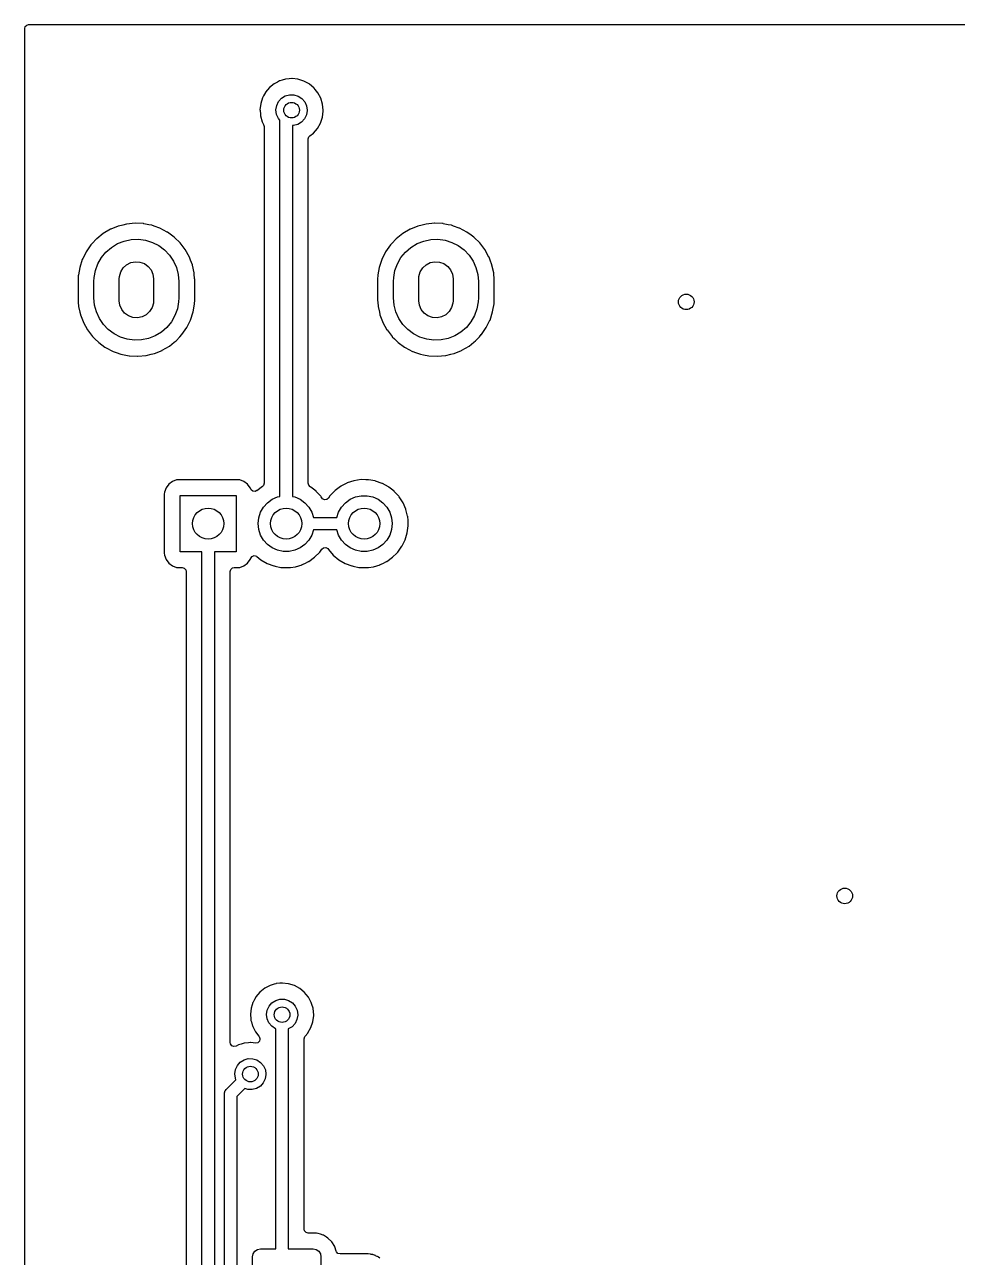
# Model space of a CAD drawing. Extents: x 63 to 234, y -148 to -41.
# Drawn here: x 62.62 to 92.51, y -80.17 to -40.64 of the extents above; entities that cross this region are included whole.
import ezdxf

# ---------------------------------------------------------------- set-up
doc = ezdxf.new("R2010")
doc.units = 0
doc.layers.add('BLACK', color=7, linetype='CONTINUOUS')

msp = doc.modelspace()

# ---------------------------------------------------------------- linework, layer by layer
at = {"layer": 'BLACK', "linetype": 'CONTINUOUS'}
for p, q in [((62.6155, -40.7665), (62.6355, -40.6984)), ((62.6355, -40.6984), (62.6892, -40.6519)), ((62.6892, -40.6519), (62.7415, -40.6405)), ((62.7415, -40.6405), (234.192, -40.6405)), ((62.6155, -147.447), (62.6155, -40.7665)), ((70.4618, -42.6592), (70.3346, -42.8107)), ((70.6159, -42.5352), (70.4618, -42.6592)), ((70.7139, -42.484), (70.6159, -42.5352)), ((70.7857, -42.4465), (70.7139, -42.484)), ((70.7912, -42.4436), (70.7857, -42.4465)), ((70.7857, -42.4465), (70.7857, -42.4465)), ((70.8699, -42.4204), (70.7912, -42.4436)), ((70.975, -42.3895), (70.8699, -42.4204)), ((70.9809, -42.3878), (70.975, -42.3895)), ((70.975, -42.3895), (70.975, -42.3895)), ((70.987, -42.3872), (70.9809, -42.3878)), ((70.9871, -42.3872), (70.987, -42.3872)), ((71.0954, -42.3774), (70.9871, -42.3872)), ((71.1779, -42.3698), (71.0954, -42.3774)), ((71.184, -42.3705), (71.1779, -42.3698)), ((71.3684, -42.3899), (71.184, -42.3705)), ((71.184, -42.3705), (71.184, -42.3705)), ((71.3746, -42.3905), (71.3684, -42.3899)), ((71.3684, -42.3899), (71.3684, -42.3899)), ((71.5635, -42.449), (71.3746, -42.3905)), ((71.7375, -42.5431), (71.5635, -42.449)), ((71.7422, -42.547), (71.7375, -42.5431)), ((71.8833, -42.6637), (71.7422, -42.547)), ((71.7422, -42.547), (71.7422, -42.547)), ((71.8899, -42.6691), (71.8833, -42.6637)), ((71.8938, -42.6739), (71.8899, -42.6691)), ((71.9274, -42.7152), (71.8938, -42.6739)), ((71.8938, -42.6739), (71.8938, -42.6739)), ((70.2375, -42.9899), (70.1814, -43.1666)), ((70.2394, -42.984), (70.2375, -42.9899)), ((70.2375, -42.9899), (70.2375, -42.9899)), ((70.2729, -42.923), (70.2394, -42.984)), ((70.3317, -42.8161), (70.2729, -42.923)), ((70.3346, -42.8107), (70.3317, -42.8161)), ((70.3317, -42.8161), (70.3317, -42.8161)), ((70.7529, -43.1087), (70.8467, -43.0024)), ((70.8467, -43.0024), (70.9666, -42.9268)), ((70.9666, -42.9268), (71.1029, -42.8878)), ((71.1029, -42.8878), (71.2447, -42.8887)), ((71.2447, -42.8887), (71.3805, -42.9293)), ((71.3805, -42.9293), (71.4995, -43.0064)), ((71.4995, -43.0064), (71.592, -43.1138)), ((72.0149, -42.8224), (71.9274, -42.7152)), ((72.1077, -42.997), (72.0149, -42.8224)), ((72.1649, -43.1864), (72.1077, -42.997)), ((70.1796, -43.1725), (70.1575, -43.3691)), ((70.1575, -43.3691), (70.1587, -43.3832)), ((70.1587, -43.3832), (70.1707, -43.5257)), ((70.1814, -43.1666), (70.1796, -43.1725)), ((70.6708, -43.3771), (70.6926, -43.237)), ((70.6892, -43.5177), (70.6708, -43.3771)), ((70.6926, -43.237), (70.7529, -43.1087)), ((71.592, -43.1138), (71.6507, -43.2429)), ((71.6707, -43.3954), (71.6471, -43.5352)), ((71.6507, -43.2429), (71.6708, -43.3832)), ((71.6708, -43.3832), (71.6707, -43.3954)), ((72.159, -43.6077), (72.1838, -43.4115)), ((72.1842, -43.3832), (72.1649, -43.1864)), ((72.1838, -43.4115), (72.1842, -43.3832)), ((70.1707, -43.5257), (70.1741, -43.5661)), ((70.1741, -43.5661), (70.2286, -43.7563)), ((70.2286, -43.7563), (70.2314, -43.7617)), ((70.2314, -43.7617), (70.2746, -43.8457)), ((70.2746, -43.8457), (70.2885, -43.9033)), ((70.7463, -43.6474), (70.6892, -43.5177)), ((70.797, -43.7077), (70.7463, -43.6474)), ((70.797, -55.7694), (70.797, -43.7077)), ((71.2326, -43.8794), (71.197, -43.8787)), ((71.197, -43.8787), (71.197, -55.7694)), ((71.3694, -43.8421), (71.2326, -43.8794)), ((71.4902, -43.7679), (71.3694, -43.8421)), ((71.5853, -43.6628), (71.4902, -43.7679)), ((71.6471, -43.5352), (71.5853, -43.6628)), ((71.9989, -43.9673), (72.0966, -43.7954)), ((72.0966, -43.7954), (72.159, -43.6077)), ((70.2885, -43.9033), (70.2885, -55.3496)), ((71.7055, -44.3068), (71.7255, -44.2386)), ((71.7255, -44.2386), (71.7539, -44.2075)), ((71.7539, -44.2075), (71.8696, -44.1171)), ((71.8696, -44.1171), (71.9989, -43.9673)), ((71.7055, -55.3498), (71.7055, -44.3068)), ((65.8801, -47.0358), (65.7592, -47.0654)), ((65.8846, -47.0347), (65.8801, -47.0358)), ((65.8801, -47.0358), (65.8801, -47.0358)), ((66.1545, -47.009), (65.8846, -47.0347)), ((66.1591, -47.0092), (66.1545, -47.009)), ((66.4208, -47.0222), (66.1591, -47.0092)), ((66.1591, -47.0092), (66.1591, -47.0092)), ((66.4253, -47.0225), (66.4208, -47.0222)), ((66.4208, -47.0222), (66.4208, -47.0222)), ((66.4298, -47.0233), (66.4253, -47.0225)), ((66.5933, -47.0556), (66.4298, -47.0233)), ((66.4298, -47.0233), (66.4298, -47.0233)), ((75.4801, -47.0358), (75.3592, -47.0654)), ((75.4846, -47.0347), (75.4801, -47.0358)), ((75.4801, -47.0358), (75.4801, -47.0358)), ((75.7545, -47.009), (75.4846, -47.0347)), ((75.7591, -47.0092), (75.7545, -47.009)), ((76.0208, -47.0222), (75.7591, -47.0092)), ((75.7591, -47.0092), (75.7591, -47.0092)), ((76.0253, -47.0225), (76.0208, -47.0222)), ((76.0208, -47.0222), (76.0208, -47.0222)), ((76.0298, -47.0233), (76.0253, -47.0225)), ((76.1933, -47.0556), (76.0298, -47.0233)), ((76.0298, -47.0233), (76.0298, -47.0233)), ((65.1358, -47.338), (64.9241, -47.5074)), ((65.3698, -47.201), (65.1358, -47.338)), ((65.3773, -47.198), (65.3698, -47.201)), ((65.6169, -47.1009), (65.3773, -47.198)), ((65.6212, -47.0992), (65.6169, -47.1009)), ((65.6169, -47.1009), (65.6169, -47.1009)), ((65.7592, -47.0654), (65.6212, -47.0992)), ((66.6914, -47.0749), (66.5933, -47.0556)), ((66.765, -47.1009), (66.6914, -47.0749)), ((66.9427, -47.1637), (66.765, -47.1009)), ((66.9428, -47.1637), (66.9427, -47.1637)), ((66.9471, -47.1652), (66.9428, -47.1637)), ((67.187, -47.2915), (66.9471, -47.1652)), ((67.1907, -47.2941), (67.187, -47.2915)), ((67.3217, -47.3895), (67.1907, -47.2941)), ((67.4063, -47.451), (67.3217, -47.3895)), ((74.7358, -47.338), (74.5241, -47.5074)), ((74.9698, -47.201), (74.7358, -47.338)), ((74.9773, -47.198), (74.9698, -47.201)), ((75.2169, -47.1009), (74.9773, -47.198)), ((75.2212, -47.0992), (75.2169, -47.1009)), ((75.2169, -47.1009), (75.2169, -47.1009)), ((75.3592, -47.0654), (75.2212, -47.0992)), ((76.2914, -47.0749), (76.1933, -47.0556)), ((76.365, -47.1009), (76.2914, -47.0749)), ((76.5427, -47.1637), (76.365, -47.1009)), ((76.5428, -47.1637), (76.5427, -47.1637)), ((76.5471, -47.1652), (76.5428, -47.1637)), ((76.787, -47.2915), (76.5471, -47.1652)), ((76.7907, -47.2941), (76.787, -47.2915)), ((76.9217, -47.3895), (76.7907, -47.2941)), ((77.0063, -47.451), (76.9217, -47.3895)), ((64.739, -47.7055), (64.5844, -47.9283)), ((64.7791, -47.6625), (64.739, -47.7055)), ((64.9209, -47.5107), (64.7791, -47.6625)), ((64.9241, -47.5074), (64.9209, -47.5107)), ((65.222, -47.9339), (65.3957, -47.7831)), ((65.3957, -47.7831), (65.5923, -47.6638)), ((65.5923, -47.6638), (65.8062, -47.5794)), ((65.8062, -47.5794), (66.0313, -47.5321)), ((66.0313, -47.5321), (66.2611, -47.5235)), ((66.2611, -47.5235), (66.489, -47.5537)), ((66.489, -47.5537), (66.7087, -47.6219)), ((66.7087, -47.6219), (66.9137, -47.7261)), ((66.9137, -47.7261), (67.0982, -47.8634)), ((67.4287, -47.473), (67.4063, -47.451)), ((67.591, -47.6316), (67.4287, -47.473)), ((67.6002, -47.6406), (67.591, -47.6316)), ((67.7647, -47.8561), (67.6002, -47.6406)), ((74.339, -47.7055), (74.1844, -47.9283)), ((74.3791, -47.6625), (74.339, -47.7055)), ((74.5209, -47.5107), (74.3791, -47.6625)), ((74.5241, -47.5074), (74.5209, -47.5107)), ((74.822, -47.9339), (74.9957, -47.7831)), ((74.9957, -47.7831), (75.1923, -47.6638)), ((75.1923, -47.6638), (75.4062, -47.5794)), ((75.4062, -47.5794), (75.6313, -47.5321)), ((75.6313, -47.5321), (75.8611, -47.5235)), ((75.8611, -47.5235), (76.089, -47.5537)), ((76.089, -47.5537), (76.3087, -47.6219)), ((76.3087, -47.6219), (76.5137, -47.7261)), ((76.5137, -47.7261), (76.6982, -47.8634)), ((77.0288, -47.473), (77.0063, -47.451)), ((77.191, -47.6316), (77.0288, -47.473)), ((77.2002, -47.6406), (77.191, -47.6316)), ((77.3647, -47.8561), (77.2002, -47.6406)), ((64.4636, -48.1711), (64.3792, -48.4288)), ((64.4766, -48.145), (64.4636, -48.1711)), ((64.5824, -47.9324), (64.4766, -48.145)), ((64.5844, -47.9283), (64.5824, -47.9324)), ((64.5824, -47.9324), (64.5824, -47.9324)), ((64.9624, -48.3115), (65.0762, -48.1117)), ((65.0762, -48.1117), (65.222, -47.9339)), ((67.0982, -47.8634), (67.2569, -48.0298)), ((67.2569, -48.0298), (67.3853, -48.2206)), ((67.3853, -48.2206), (67.4798, -48.4303)), ((67.8963, -48.0932), (67.7647, -47.8561)), ((67.898, -48.0975), (67.8963, -48.0932)), ((67.9336, -48.1915), (67.898, -48.0975)), ((67.898, -48.0975), (67.898, -48.0975)), ((67.9924, -48.3468), (67.9336, -48.1915)), ((74.0636, -48.1711), (73.9792, -48.4288)), ((74.0766, -48.145), (74.0636, -48.1711)), ((74.1824, -47.9324), (74.0766, -48.145)), ((74.1844, -47.9283), (74.1824, -47.9324)), ((74.1824, -47.9324), (74.1824, -47.9324)), ((74.5624, -48.3115), (74.6762, -48.1117)), ((74.6762, -48.1117), (74.822, -47.9339)), ((76.6982, -47.8634), (76.8569, -48.0298)), ((76.8569, -48.0298), (76.9853, -48.2206)), ((76.9853, -48.2206), (77.0798, -48.4303)), ((77.4963, -48.0932), (77.3647, -47.8561)), ((77.498, -48.0975), (77.4963, -48.0932)), ((77.5336, -48.1915), (77.498, -48.0975)), ((77.498, -48.0975), (77.498, -48.0975)), ((77.5924, -48.3468), (77.5336, -48.1915)), ((64.3784, -48.4333), (64.3391, -48.6592)), ((64.3792, -48.4288), (64.3784, -48.4333)), ((64.3784, -48.4333), (64.3784, -48.4333)), ((64.843, -48.754), (64.884, -48.5277)), ((64.884, -48.5277), (64.9624, -48.3115)), ((65.6529, -48.7117), (65.6945, -48.5683)), ((65.6945, -48.5683), (65.7732, -48.4414)), ((65.7732, -48.4414), (65.8831, -48.3404)), ((65.8831, -48.3404), (66.0161, -48.2726)), ((66.0161, -48.2726), (66.1625, -48.2431)), ((66.1625, -48.2431), (66.3114, -48.254)), ((66.3114, -48.254), (66.4518, -48.3046)), ((66.4518, -48.3046), (66.5735, -48.3911)), ((66.5735, -48.3911), (66.6675, -48.5071)), ((66.6675, -48.5071), (66.7267, -48.6441)), ((67.4798, -48.4303), (67.5376, -48.6529)), ((67.9934, -48.3512), (67.9924, -48.3468)), ((68.0493, -48.6044), (67.9934, -48.3512)), ((67.9934, -48.3512), (67.9934, -48.3512)), ((68.0509, -48.6115), (68.0493, -48.6044)), ((68.0529, -48.6401), (68.0509, -48.6115)), ((73.9784, -48.4333), (73.9391, -48.6592)), ((73.9792, -48.4288), (73.9784, -48.4333)), ((73.9784, -48.4333), (73.9784, -48.4333)), ((74.443, -48.754), (74.484, -48.5277)), ((74.484, -48.5277), (74.5624, -48.3115)), ((75.2529, -48.7117), (75.2946, -48.5683)), ((75.2946, -48.5683), (75.3732, -48.4414)), ((75.3732, -48.4414), (75.4831, -48.3404)), ((75.4831, -48.3404), (75.6161, -48.2726)), ((75.6161, -48.2726), (75.7625, -48.2431)), ((75.7625, -48.2431), (75.9114, -48.254)), ((75.9114, -48.254), (76.0518, -48.3046)), ((76.0518, -48.3046), (76.1735, -48.3911)), ((76.1735, -48.3911), (76.2674, -48.5071)), ((76.2674, -48.5071), (76.3267, -48.6441)), ((77.0798, -48.4303), (77.1376, -48.6529)), ((77.5934, -48.3512), (77.5924, -48.3468)), ((77.6493, -48.6044), (77.5934, -48.3512)), ((77.5934, -48.3512), (77.5934, -48.3512)), ((77.6509, -48.6115), (77.6493, -48.6044)), ((77.6529, -48.6401), (77.6509, -48.6115)), ((64.3328, -48.6959), (64.3285, -48.7816)), ((64.3285, -48.7816), (64.3285, -49.4709)), ((64.3391, -48.6592), (64.3328, -48.6959)), ((64.837, -48.882), (64.843, -48.754)), ((64.837, -49.402), (64.837, -48.882)), ((65.647, -48.792), (65.6529, -48.7117)), ((65.647, -49.492), (65.647, -48.792)), ((66.7267, -48.6441), (66.747, -48.792)), ((66.747, -48.792), (66.747, -49.492)), ((67.5376, -48.6529), (67.557, -48.882)), ((67.557, -48.882), (67.557, -49.402)), ((68.0633, -48.7832), (68.0529, -48.6401)), ((68.0655, -48.8131), (68.0633, -48.7832)), ((68.0655, -49.5024), (68.0655, -48.8131)), ((73.9328, -48.6959), (73.9285, -48.7816)), ((73.9285, -48.7816), (73.9285, -49.4709)), ((73.9391, -48.6592), (73.9328, -48.6959)), ((74.437, -48.882), (74.443, -48.754)), ((74.437, -49.402), (74.437, -48.882)), ((75.247, -48.792), (75.2529, -48.7117)), ((75.247, -49.492), (75.247, -48.792)), ((76.3267, -48.6441), (76.347, -48.792)), ((76.347, -48.792), (76.347, -49.492)), ((77.1376, -48.6529), (77.157, -48.882)), ((77.157, -48.882), (77.157, -49.402)), ((77.6633, -48.7832), (77.6529, -48.6401)), ((77.6655, -48.8131), (77.6633, -48.7832)), ((77.6655, -49.5024), (77.6655, -48.8131)), ((64.8564, -49.6311), (64.837, -49.402)), ((67.557, -49.402), (67.551, -49.53)), ((74.4564, -49.6311), (74.437, -49.402)), ((77.157, -49.402), (77.151, -49.53)), ((64.3285, -49.4709), (64.3287, -49.4732)), ((64.3287, -49.4732), (64.3346, -49.555)), ((64.3287, -49.4732), (64.3287, -49.4732)), ((64.3346, -49.555), (64.3431, -49.6725)), ((64.3431, -49.6725), (64.3441, -49.6769)), ((64.3441, -49.6769), (64.3441, -49.6769)), ((64.3441, -49.6769), (64.385, -49.8622)), ((64.9142, -49.8537), (64.8564, -49.6311)), ((65.6673, -49.6399), (65.647, -49.492)), ((65.7266, -49.7769), (65.6673, -49.6399)), ((65.8205, -49.8929), (65.7266, -49.7769)), ((66.6994, -49.7157), (66.6208, -49.8426)), ((66.7411, -49.5723), (66.6994, -49.7157)), ((66.747, -49.492), (66.7411, -49.5723)), ((67.51, -49.7563), (67.4316, -49.9725)), ((67.551, -49.53), (67.51, -49.7563)), ((68.0148, -49.8552), (68.0243, -49.8008)), ((68.0243, -49.8008), (68.0606, -49.5919)), ((68.0606, -49.5918), (68.0612, -49.5881)), ((68.0606, -49.5919), (68.0606, -49.5918)), ((68.0612, -49.5881), (68.0625, -49.5623)), ((68.0625, -49.5623), (68.0654, -49.504)), ((68.0654, -49.504), (68.0655, -49.5024)), ((68.0654, -49.504), (68.0654, -49.504)), ((73.9285, -49.4709), (73.9287, -49.4732)), ((73.9287, -49.4732), (73.9287, -49.4732)), ((73.9287, -49.4732), (73.9346, -49.555)), ((73.9346, -49.555), (73.9431, -49.6725)), ((73.9431, -49.6725), (73.9441, -49.6769)), ((73.9441, -49.6769), (73.9441, -49.6769)), ((73.9441, -49.6769), (73.985, -49.8622)), ((74.5142, -49.8537), (74.4564, -49.6311)), ((75.2673, -49.6399), (75.247, -49.492)), ((75.3265, -49.7769), (75.2673, -49.6399)), ((75.4205, -49.8929), (75.3265, -49.7769)), ((76.2994, -49.7157), (76.2208, -49.8426)), ((76.3411, -49.5723), (76.2994, -49.7157)), ((76.347, -49.492), (76.3411, -49.5723)), ((77.11, -49.7563), (77.0316, -49.9725)), ((77.151, -49.53), (77.11, -49.7563)), ((77.6148, -49.8552), (77.6243, -49.8008)), ((77.6243, -49.8008), (77.6606, -49.5919)), ((77.6606, -49.5918), (77.6612, -49.5881)), ((77.6606, -49.5919), (77.6606, -49.5918)), ((77.6612, -49.5881), (77.6625, -49.5623)), ((77.6625, -49.5623), (77.6654, -49.504)), ((77.6654, -49.504), (77.6655, -49.5024)), ((77.6654, -49.504), (77.6654, -49.504)), ((64.385, -49.8622), (64.4016, -49.9372)), ((64.4016, -49.9372), (64.4032, -49.9415)), ((64.4032, -49.9415), (64.4879, -50.1652)), ((64.4879, -50.1652), (64.4977, -50.1908)), ((64.4977, -50.1908), (64.4999, -50.1948)), ((64.4999, -50.1948), (64.6264, -50.4227)), ((65.0087, -50.0634), (64.9142, -49.8537)), ((65.1371, -50.2542), (65.0087, -50.0634)), ((65.9422, -49.9794), (65.8205, -49.8929)), ((66.0826, -50.03), (65.9422, -49.9794)), ((66.2315, -50.0409), (66.0826, -50.03)), ((66.3779, -50.0114), (66.2315, -50.0409)), ((66.5109, -49.9436), (66.3779, -50.0114)), ((66.6208, -49.8426), (66.5109, -49.9436)), ((67.3178, -50.1723), (67.172, -50.3501)), ((67.4316, -49.9725), (67.3178, -50.1723)), ((67.8846, -50.205), (67.9283, -50.117)), ((67.9283, -50.117), (67.9304, -50.1129)), ((67.9283, -50.117), (67.9283, -50.117)), ((67.9304, -50.1129), (68.0148, -49.8552)), ((73.985, -49.8622), (74.0016, -49.9372)), ((74.0016, -49.9372), (74.0032, -49.9415)), ((74.0032, -49.9415), (74.0879, -50.1652)), ((74.0879, -50.1652), (74.0977, -50.1908)), ((74.0977, -50.1908), (74.0999, -50.1948)), ((74.0999, -50.1948), (74.2264, -50.4227)), ((74.6087, -50.0634), (74.5142, -49.8537)), ((74.7371, -50.2542), (74.6087, -50.0634)), ((75.5422, -49.9794), (75.4205, -49.8929)), ((75.6826, -50.03), (75.5422, -49.9794)), ((75.8315, -50.0409), (75.6826, -50.03)), ((75.9779, -50.0114), (75.8315, -50.0409)), ((76.1109, -49.9436), (75.9779, -50.0114)), ((76.2208, -49.8426), (76.1109, -49.9436)), ((76.9178, -50.1723), (76.772, -50.3501)), ((77.0316, -49.9725), (76.9178, -50.1723)), ((77.4846, -50.205), (77.5283, -50.117)), ((77.5283, -50.117), (77.5304, -50.1129)), ((77.5283, -50.117), (77.5283, -50.117)), ((77.5304, -50.1129), (77.6148, -49.8552)), ((64.6264, -50.4227), (64.6293, -50.4279)), ((64.6293, -50.4279), (64.7938, -50.6434)), ((65.2958, -50.4206), (65.1371, -50.2542)), ((65.4803, -50.5579), (65.2958, -50.4206)), ((65.6853, -50.6621), (65.4803, -50.5579)), ((66.9983, -50.5009), (66.8017, -50.6202)), ((67.172, -50.3501), (66.9983, -50.5009)), ((67.5914, -50.6466), (67.6519, -50.5818)), ((67.6519, -50.5818), (67.655, -50.5785)), ((67.6519, -50.5818), (67.6519, -50.5818)), ((67.655, -50.5785), (67.8096, -50.3557)), ((67.8096, -50.3557), (67.8846, -50.205)), ((74.2264, -50.4227), (74.2293, -50.4279)), ((74.2293, -50.4279), (74.3938, -50.6434)), ((74.8958, -50.4206), (74.7371, -50.2542)), ((75.0803, -50.5579), (74.8958, -50.4206)), ((75.2853, -50.6621), (75.0803, -50.5579)), ((76.5983, -50.5009), (76.4017, -50.6202)), ((76.772, -50.3501), (76.5983, -50.5009)), ((77.1914, -50.6466), (77.2519, -50.5818)), ((77.2519, -50.5818), (77.255, -50.5785)), ((77.2519, -50.5818), (77.2519, -50.5818)), ((77.255, -50.5785), (77.4096, -50.3557)), ((77.4096, -50.3557), (77.4846, -50.205)), ((64.7938, -50.6434), (64.7971, -50.6466)), ((64.7971, -50.6466), (64.7971, -50.6466)), ((64.7971, -50.6466), (64.8689, -50.7168)), ((64.8689, -50.7168), (64.9877, -50.833)), ((64.9877, -50.833), (64.9914, -50.8357)), ((64.9914, -50.8357), (64.9914, -50.8357)), ((64.9914, -50.8357), (65.1888, -50.9793)), ((65.1888, -50.9793), (65.207, -50.9925)), ((65.207, -50.9925), (65.4469, -51.1188)), ((65.905, -50.7303), (65.6853, -50.6621)), ((66.1329, -50.7605), (65.905, -50.7303)), ((66.3627, -50.7519), (66.1329, -50.7605)), ((66.5878, -50.7046), (66.3627, -50.7519)), ((66.8017, -50.6202), (66.5878, -50.7046)), ((67.0242, -51.083), (67.2582, -50.946)), ((67.2582, -50.946), (67.407, -50.827)), ((67.407, -50.827), (67.4664, -50.7795)), ((67.4664, -50.7795), (67.4699, -50.7766)), ((67.4664, -50.7795), (67.4664, -50.7795)), ((67.4699, -50.7766), (67.5914, -50.6466)), ((74.3938, -50.6434), (74.3971, -50.6466)), ((74.3971, -50.6466), (74.3971, -50.6466)), ((74.3971, -50.6466), (74.4689, -50.7168)), ((74.4689, -50.7168), (74.5877, -50.833)), ((74.5877, -50.833), (74.5914, -50.8357)), ((74.5914, -50.8357), (74.5914, -50.8357)), ((74.5914, -50.8357), (74.7888, -50.9793)), ((74.7888, -50.9793), (74.807, -50.9925)), ((74.807, -50.9925), (75.0469, -51.1188)), ((75.505, -50.7303), (75.2853, -50.6621)), ((75.7329, -50.7605), (75.505, -50.7303)), ((75.9627, -50.7519), (75.7329, -50.7605)), ((76.1878, -50.7046), (75.9627, -50.7519)), ((76.4017, -50.6202), (76.1878, -50.7046)), ((76.6242, -51.083), (76.8582, -50.946)), ((76.8582, -50.946), (77.007, -50.827)), ((77.007, -50.827), (77.0664, -50.7795)), ((77.0664, -50.7795), (77.0699, -50.7766)), ((77.0664, -50.7795), (77.0664, -50.7795)), ((77.0699, -50.7766), (77.1914, -50.6466)), ((65.4469, -51.1188), (65.4512, -51.1203)), ((65.4512, -51.1203), (65.4513, -51.1203)), ((65.4513, -51.1203), (65.5456, -51.1536)), ((65.5456, -51.1536), (65.7026, -51.2091)), ((65.7026, -51.2091), (65.8007, -51.2284)), ((65.8007, -51.2284), (65.9642, -51.2607)), ((65.9642, -51.2607), (65.9642, -51.2607)), ((65.9642, -51.2607), (65.9687, -51.2615)), ((65.9687, -51.2615), (65.9732, -51.2618)), ((65.9732, -51.2618), (65.9732, -51.2618)), ((65.9732, -51.2618), (66.2349, -51.2748)), ((66.2349, -51.2748), (66.2349, -51.2748)), ((66.2349, -51.2748), (66.2395, -51.275)), ((66.2395, -51.275), (66.5094, -51.2493)), ((66.5094, -51.2493), (66.5139, -51.2482)), ((66.5139, -51.2482), (66.6736, -51.2091)), ((66.5139, -51.2482), (66.5139, -51.2482)), ((66.6736, -51.2091), (66.7728, -51.1848)), ((66.7728, -51.1848), (66.7812, -51.1814)), ((66.7812, -51.1814), (67.0199, -51.0847)), ((67.0199, -51.0847), (67.0242, -51.083)), ((67.0199, -51.0847), (67.0199, -51.0847)), ((75.0469, -51.1188), (75.0512, -51.1203)), ((75.0512, -51.1203), (75.0513, -51.1203)), ((75.0513, -51.1203), (75.1456, -51.1536)), ((75.1456, -51.1536), (75.3026, -51.2091)), ((75.3026, -51.2091), (75.4007, -51.2284)), ((75.4007, -51.2284), (75.5642, -51.2607)), ((75.5642, -51.2607), (75.5642, -51.2607)), ((75.5642, -51.2607), (75.5687, -51.2615)), ((75.5687, -51.2615), (75.5732, -51.2618)), ((75.5732, -51.2618), (75.5732, -51.2618)), ((75.5732, -51.2618), (75.8349, -51.2748)), ((75.8349, -51.2748), (75.8349, -51.2748)), ((75.8349, -51.2748), (75.8395, -51.275)), ((75.8395, -51.275), (76.1094, -51.2493)), ((76.1094, -51.2493), (76.1139, -51.2482)), ((76.1139, -51.2482), (76.2736, -51.2091)), ((76.1139, -51.2482), (76.1139, -51.2482)), ((76.2736, -51.2091), (76.3728, -51.1848)), ((76.3728, -51.1848), (76.3812, -51.1814)), ((76.3812, -51.1814), (76.6199, -51.0847)), ((76.6199, -51.0847), (76.6242, -51.083)), ((76.6199, -51.0847), (76.6199, -51.0847)), ((67.3503, -55.2914), (67.2337, -55.3787)), ((67.4867, -55.2403), (67.3503, -55.2914)), ((67.5443, -55.234), (67.4867, -55.2403)), ((67.5455, -55.2339), (67.5443, -55.234)), ((67.5489, -55.2335), (67.5455, -55.2339)), ((69.4451, -55.2335), (67.5489, -55.2335)), ((69.4485, -55.2339), (69.4451, -55.2335)), ((69.4497, -55.234), (69.4485, -55.2339)), ((69.5073, -55.2403), (69.4497, -55.234)), ((69.6437, -55.2914), (69.5073, -55.2403)), ((69.7603, -55.3787), (69.6437, -55.2914)), ((72.9447, -55.3415), (72.7485, -55.4437)), ((72.9493, -55.3391), (72.9447, -55.3415)), ((72.9447, -55.3415), (72.9447, -55.3415)), ((73.1695, -55.2672), (72.9493, -55.3391)), ((73.3984, -55.2321), (73.1695, -55.2672)), ((73.4036, -55.2322), (73.3984, -55.2321)), ((73.5498, -55.234), (73.4036, -55.2322)), ((73.4036, -55.2322), (73.4036, -55.2322)), ((73.63, -55.2349), (73.5498, -55.234)), ((73.6351, -55.2358), (73.63, -55.2349)), ((73.6351, -55.2359), (73.6351, -55.2358)), ((73.8529, -55.2747), (73.6351, -55.2359)), ((73.858, -55.2756), (73.8529, -55.2747)), ((73.8529, -55.2747), (73.8529, -55.2747)), ((73.8629, -55.2773), (73.858, -55.2756)), ((74.0715, -55.3511), (73.8629, -55.2773)), ((73.8629, -55.2773), (73.8629, -55.2773)), ((67.0953, -55.6317), (67.0885, -55.6939)), ((67.0885, -55.6939), (67.0885, -57.5901)), ((67.1464, -55.4953), (67.0953, -55.6317)), ((67.2337, -55.3787), (67.1464, -55.4953)), ((69.8476, -55.4953), (69.7603, -55.3787)), ((69.8508, -55.5037), (69.8476, -55.4953)), ((69.8613, -55.5319), (69.8508, -55.5037)), ((69.8508, -55.5037), (69.8508, -55.5037)), ((69.8741, -55.557), (69.8613, -55.5319)), ((69.9283, -55.6029), (69.8741, -55.557)), ((69.9987, -55.6121), (69.9283, -55.6029)), ((70.058, -55.5842), (69.9987, -55.6121)), ((70.0587, -55.5851), (70.058, -55.5842)), ((70.2382, -55.4503), (70.0587, -55.5851)), ((70.2685, -55.4177), (70.2382, -55.4503)), ((70.2885, -55.3496), (70.2685, -55.4177)), ((71.7206, -55.4097), (71.7055, -55.3498)), ((71.7706, -55.4601), (71.7206, -55.4097)), ((71.7791, -55.4648), (71.7706, -55.4601)), ((71.7832, -55.468), (71.7791, -55.4648)), ((71.9568, -55.6052), (71.7832, -55.468)), ((71.7832, -55.468), (71.7832, -55.468)), ((71.9609, -55.6084), (71.9568, -55.6052)), ((71.9568, -55.6052), (71.9568, -55.6052)), ((72.0418, -55.6973), (71.9609, -55.6084)), ((72.1048, -55.7665), (72.0418, -55.6973)), ((72.42, -55.7302), (72.3986, -55.7526)), ((72.5244, -55.621), (72.42, -55.7302)), ((72.5587, -55.5851), (72.5244, -55.621)), ((72.5628, -55.582), (72.5587, -55.5851)), ((72.7397, -55.4492), (72.5628, -55.582)), ((72.7439, -55.4461), (72.7397, -55.4492)), ((72.7397, -55.4492), (72.7397, -55.4492)), ((72.7485, -55.4437), (72.7439, -55.4461)), ((74.0715, -55.3512), (74.0715, -55.3511)), ((74.0764, -55.3529), (74.0715, -55.3512)), ((74.0809, -55.3554), (74.0764, -55.3529)), ((74.2746, -55.4623), (74.0809, -55.3554)), ((74.0809, -55.3554), (74.0809, -55.3554)), ((74.2791, -55.4648), (74.2746, -55.4623)), ((74.2746, -55.4623), (74.2746, -55.4623)), ((74.2832, -55.468), (74.2791, -55.4648)), ((74.4568, -55.6052), (74.2832, -55.468)), ((74.2832, -55.468), (74.2832, -55.468)), ((74.4609, -55.6084), (74.4568, -55.6052)), ((74.4568, -55.6052), (74.4568, -55.6052)), ((74.5418, -55.6973), (74.4609, -55.6084)), ((74.6048, -55.7665), (74.5418, -55.6973)), ((67.597, -57.542), (67.597, -55.742)), ((67.597, -55.742), (69.397, -55.742)), ((69.397, -55.742), (69.397, -57.542)), ((70.1748, -56.2759), (70.2689, -56.113)), ((70.2689, -56.113), (70.3948, -55.9732)), ((70.3948, -55.9732), (70.547, -55.8626)), ((70.547, -55.8626), (70.7189, -55.786)), ((70.7189, -55.786), (70.797, -55.7694)), ((71.197, -55.7694), (71.2751, -55.786)), ((71.2751, -55.786), (71.447, -55.8626)), ((71.447, -55.8626), (71.5992, -55.9732)), ((71.5992, -55.9732), (71.7251, -56.113)), ((71.7251, -56.113), (71.8192, -56.2759)), ((72.1168, -55.7797), (72.1048, -55.7665)), ((72.1196, -55.784), (72.1168, -55.7797)), ((72.142, -55.8186), (72.1196, -55.784)), ((72.1196, -55.784), (72.1196, -55.784)), ((72.1627, -55.8431), (72.142, -55.8186)), ((72.2264, -55.8743), (72.1627, -55.8431)), ((72.2969, -55.8662), (72.2264, -55.8743)), ((72.3518, -55.8212), (72.2969, -55.8662)), ((72.3986, -55.7526), (72.3518, -55.8212)), ((72.6748, -56.2759), (72.7689, -56.113)), ((72.7689, -56.113), (72.8948, -55.9732)), ((72.8948, -55.9732), (73.047, -55.8626)), ((73.047, -55.8626), (73.2189, -55.786)), ((73.2189, -55.786), (73.4029, -55.7469)), ((73.4029, -55.7469), (73.5911, -55.7469)), ((73.5911, -55.7469), (73.7751, -55.786)), ((73.7751, -55.786), (73.947, -55.8626)), ((73.947, -55.8626), (74.0992, -55.9732)), ((74.0992, -55.9732), (74.2251, -56.113)), ((74.2251, -56.113), (74.3192, -56.2759)), ((74.6168, -55.7797), (74.6048, -55.7665)), ((74.7426, -55.9741), (74.6168, -55.7797)), ((74.7446, -55.9789), (74.7426, -55.9741)), ((74.8312, -56.178), (74.7446, -55.9789)), ((74.7446, -55.9789), (74.7446, -55.9789)), ((70.097, -56.642), (70.1167, -56.4549)), ((70.1167, -56.4549), (70.1748, -56.2759)), ((71.8192, -56.2759), (71.8731, -56.442)), ((71.8731, -56.442), (72.6209, -56.442)), ((72.6209, -56.442), (72.6748, -56.2759)), ((74.3192, -56.2759), (74.3773, -56.4549)), ((74.3773, -56.4549), (74.397, -56.642)), ((74.8349, -56.1865), (74.8312, -56.178)), ((74.8362, -56.1915), (74.8349, -56.1865)), ((74.8889, -56.4013), (74.8362, -56.1915)), ((74.8362, -56.1915), (74.8362, -56.1915)), ((74.8913, -56.4112), (74.8889, -56.4013)), ((74.8918, -56.4163), (74.8913, -56.4112)), ((74.9025, -56.5468), (74.8918, -56.4163)), ((74.8918, -56.4163), (74.8918, -56.4163)), ((70.1167, -56.8291), (70.097, -56.642)), ((70.1748, -57.0081), (70.1167, -56.8291)), ((71.8731, -56.842), (71.8192, -57.0081)), ((72.6209, -56.842), (71.8731, -56.842)), ((72.6748, -57.0081), (72.6209, -56.842)), ((74.3773, -56.8291), (74.3192, -57.0081)), ((74.397, -56.642), (74.3773, -56.8291)), ((74.8784, -56.9407), (74.9086, -56.711)), ((74.9103, -56.642), (74.9025, -56.5468)), ((74.9086, -56.711), (74.9103, -56.642)), ((70.2689, -57.171), (70.1748, -57.0081)), ((70.3948, -57.3108), (70.2689, -57.171)), ((70.547, -57.4214), (70.3948, -57.3108)), ((71.5992, -57.3108), (71.447, -57.4214)), ((71.7251, -57.171), (71.5992, -57.3108)), ((71.8192, -57.0081), (71.7251, -57.171)), ((72.7689, -57.171), (72.6748, -57.0081)), ((72.8948, -57.3108), (72.7689, -57.171)), ((73.047, -57.4214), (72.8948, -57.3108)), ((74.0992, -57.3108), (73.947, -57.4214)), ((74.2251, -57.171), (74.0992, -57.3108)), ((74.3192, -57.0081), (74.2251, -57.171)), ((74.7181, -57.3505), (74.8088, -57.1669)), ((74.8088, -57.1669), (74.8111, -57.1623)), ((74.8088, -57.1669), (74.8088, -57.1669)), ((74.8111, -57.1623), (74.8784, -56.9407)), ((67.0885, -57.5901), (67.0953, -57.6523)), ((67.0953, -57.6523), (67.1464, -57.7887)), ((68.297, -57.542), (67.597, -57.542)), ((68.297, -100.192), (68.297, -57.542)), ((69.397, -57.542), (68.697, -57.542)), ((68.697, -57.542), (68.697, -100.192)), ((69.8627, -57.7485), (69.9053, -57.6917)), ((69.9053, -57.6917), (69.9719, -57.667)), ((69.9719, -57.667), (70.0412, -57.6822)), ((70.0412, -57.6822), (70.0611, -57.6958)), ((70.0611, -57.6958), (70.1863, -57.7997)), ((70.7189, -57.498), (70.547, -57.4214)), ((70.9029, -57.5371), (70.7189, -57.498)), ((71.0911, -57.5371), (70.9029, -57.5371)), ((71.2751, -57.498), (71.0911, -57.5371)), ((71.447, -57.4214), (71.2751, -57.498)), ((71.9092, -57.7215), (72.0733, -57.558)), ((72.0733, -57.558), (72.1424, -57.4619)), ((72.1424, -57.4619), (72.1984, -57.4182)), ((72.1984, -57.4182), (72.2691, -57.4118)), ((72.2691, -57.4118), (72.332, -57.4446)), ((72.332, -57.4446), (72.3521, -57.4696)), ((72.3521, -57.4696), (72.3538, -57.4723)), ((72.3538, -57.4723), (72.3538, -57.4723)), ((72.3538, -57.4723), (72.3565, -57.4767)), ((72.3565, -57.4767), (72.5081, -57.6518)), ((72.5081, -57.6518), (72.6863, -57.7997)), ((73.2189, -57.498), (73.047, -57.4214)), ((73.4029, -57.5371), (73.2189, -57.498)), ((73.5911, -57.5371), (73.4029, -57.5371)), ((73.7751, -57.498), (73.5911, -57.5371)), ((73.947, -57.4214), (73.7751, -57.498)), ((74.4092, -57.7215), (74.5411, -57.5901)), ((74.5411, -57.5901), (74.5733, -57.558)), ((74.5733, -57.558), (74.7085, -57.3699)), ((74.7085, -57.3699), (74.7181, -57.3505)), ((67.1464, -57.7887), (67.2337, -57.9053)), ((67.2337, -57.9053), (67.3503, -57.9926)), ((67.3503, -57.9926), (67.4867, -58.0437)), ((67.4867, -58.0437), (67.5489, -58.0505)), ((67.5489, -58.0505), (67.6625, -58.0505)), ((67.6625, -58.0505), (67.7306, -58.0705)), ((67.7306, -58.0705), (67.7771, -58.1242)), ((69.2055, -58.1765), (69.2255, -58.1084)), ((69.2255, -58.1084), (69.2792, -58.0619)), ((69.2792, -58.0619), (69.3315, -58.0505)), ((69.3315, -58.0505), (69.4451, -58.0505)), ((69.4451, -58.0505), (69.5073, -58.0437)), ((69.5073, -58.0437), (69.6437, -57.9926)), ((69.6437, -57.9926), (69.7603, -57.9053)), ((69.7603, -57.9053), (69.8476, -57.7887)), ((69.8476, -57.7887), (69.8593, -57.7577)), ((69.8593, -57.7577), (69.8627, -57.7485)), ((70.1863, -57.7997), (70.3863, -57.9166)), ((70.3863, -57.9166), (70.6027, -57.9992)), ((70.6027, -57.9992), (70.6078, -58.0002)), ((70.6078, -58.0002), (70.6078, -58.0002)), ((70.6078, -58.0002), (70.647, -58.0082)), ((70.647, -58.0082), (70.8297, -58.0454)), ((70.8297, -58.0454), (70.9591, -58.0501)), ((70.9591, -58.0501), (71.0559, -58.0537)), ((71.0559, -58.0537), (71.056, -58.0537)), ((71.056, -58.0537), (71.0611, -58.0539)), ((71.0611, -58.0539), (71.0662, -58.0532)), ((71.0662, -58.0532), (71.1403, -58.0437)), ((71.0662, -58.0532), (71.0662, -58.0532)), ((71.1403, -58.0437), (71.2908, -58.0244)), ((71.2908, -58.0244), (71.2958, -58.023)), ((71.2958, -58.023), (71.5077, -57.9594)), ((71.2958, -58.023), (71.2958, -58.023)), ((71.5077, -57.9594), (71.5127, -57.9579)), ((71.5127, -57.9579), (71.5932, -57.9184)), ((71.5932, -57.9184), (71.716, -57.8583)), ((71.716, -57.8583), (71.7161, -57.8583)), ((71.7161, -57.8583), (71.7207, -57.856)), ((71.7207, -57.856), (71.9092, -57.7215)), ((72.6863, -57.7997), (72.8863, -57.9166)), ((72.8863, -57.9166), (73.1027, -57.9992)), ((73.1027, -57.9992), (73.1078, -58.0002)), ((73.1078, -58.0002), (73.1078, -58.0002)), ((73.1078, -58.0002), (73.147, -58.0082)), ((73.147, -58.0082), (73.3297, -58.0454)), ((73.3297, -58.0454), (73.4591, -58.0501)), ((73.4591, -58.0501), (73.5559, -58.0537)), ((73.5559, -58.0537), (73.556, -58.0537)), ((73.556, -58.0537), (73.5611, -58.0539)), ((73.5611, -58.0539), (73.5662, -58.0532)), ((73.5662, -58.0532), (73.6403, -58.0437)), ((73.5662, -58.0532), (73.5662, -58.0532)), ((73.6403, -58.0437), (73.7908, -58.0244)), ((73.7908, -58.0244), (73.7958, -58.023)), ((73.7958, -58.023), (74.0077, -57.9594)), ((73.7958, -58.023), (73.7958, -58.023)), ((74.0077, -57.9594), (74.0127, -57.9579)), ((74.0127, -57.9579), (74.0932, -57.9184)), ((74.0932, -57.9184), (74.216, -57.8583)), ((74.216, -57.8583), (74.2161, -57.8583)), ((74.2161, -57.8583), (74.2207, -57.856)), ((74.2207, -57.856), (74.4092, -57.7215)), ((67.7771, -58.1242), (67.7885, -58.1765)), ((67.7885, -58.1765), (67.7885, -91.9753)), ((69.2055, -73.2858), (69.2055, -58.1765)), ((70.3111, -71.542), (70.157, -71.666)), ((70.4154, -71.4875), (70.3111, -71.542)), ((70.4809, -71.4533), (70.4154, -71.4875)), ((70.4864, -71.4504), (70.4809, -71.4533)), ((70.4809, -71.4533), (70.4809, -71.4533)), ((70.6158, -71.4123), (70.4864, -71.4504)), ((70.6702, -71.3963), (70.6158, -71.4123)), ((70.6761, -71.3946), (70.6702, -71.3963)), ((70.6702, -71.3963), (70.6702, -71.3963)), ((70.6822, -71.394), (70.6761, -71.3946)), ((70.6823, -71.394), (70.6822, -71.394)), ((70.7906, -71.3842), (70.6823, -71.394)), ((70.8731, -71.3766), (70.7906, -71.3842)), ((70.8792, -71.3773), (70.8731, -71.3766)), ((71.0636, -71.3967), (70.8792, -71.3773)), ((70.8792, -71.3773), (70.8792, -71.3773)), ((71.0698, -71.3973), (71.0636, -71.3967)), ((71.0636, -71.3967), (71.0636, -71.3967)), ((71.2587, -71.4558), (71.0698, -71.3973)), ((71.4327, -71.5499), (71.2587, -71.4558)), ((71.4374, -71.5538), (71.4327, -71.5499)), ((69.9841, -71.9006), (69.9346, -71.9908)), ((70.0269, -71.8229), (69.9841, -71.9006)), ((70.0298, -71.8175), (70.0269, -71.8229)), ((70.0269, -71.8229), (70.0269, -71.8229)), ((70.157, -71.666), (70.0298, -71.8175)), ((70.5419, -72.0092), (70.6618, -71.9336)), ((70.6618, -71.9336), (70.7981, -71.8946)), ((70.7981, -71.8946), (70.9399, -71.8955)), ((70.9399, -71.8955), (71.0757, -71.9361)), ((71.0757, -71.9361), (71.1947, -72.0132)), ((71.5761, -71.6685), (71.4374, -71.5538)), ((71.4374, -71.5538), (71.4374, -71.5538)), ((71.5851, -71.6759), (71.5761, -71.6685)), ((71.589, -71.6807), (71.5851, -71.6759)), ((71.6391, -71.7422), (71.589, -71.6807)), ((71.589, -71.6807), (71.589, -71.6807)), ((71.7101, -71.8292), (71.6391, -71.7422)), ((71.8029, -72.0038), (71.7101, -71.8292)), ((69.8748, -72.1793), (69.8527, -72.3759)), ((69.9085, -72.0729), (69.8748, -72.1793)), ((69.9327, -71.9967), (69.9085, -72.0729)), ((69.9346, -71.9908), (69.9327, -71.9967)), ((69.9327, -71.9967), (69.9327, -71.9967)), ((70.366, -72.3839), (70.3878, -72.2438)), ((70.3878, -72.2438), (70.4481, -72.1155)), ((70.4481, -72.1155), (70.5419, -72.0092)), ((71.1947, -72.0132), (71.2872, -72.1206)), ((71.2872, -72.1206), (71.3459, -72.2497)), ((71.3459, -72.2497), (71.366, -72.39)), ((71.822, -72.0669), (71.8029, -72.0038)), ((71.8572, -72.1837), (71.822, -72.0669)), ((71.8601, -72.1932), (71.8572, -72.1837)), ((71.8794, -72.39), (71.8601, -72.1932)), ((69.8527, -72.3759), (69.8532, -72.382)), ((69.8532, -72.382), (69.8649, -72.5209)), ((69.8649, -72.5209), (69.8693, -72.5729)), ((69.8693, -72.5729), (69.8837, -72.6233)), ((69.8837, -72.6233), (69.9213, -72.7545)), ((70.3844, -72.5245), (70.366, -72.3839)), ((70.4415, -72.6542), (70.3844, -72.5245)), ((70.5327, -72.7627), (70.4415, -72.6542)), ((71.2805, -72.6696), (71.1854, -72.7747)), ((71.3423, -72.542), (71.2805, -72.6696)), ((71.3659, -72.4022), (71.3423, -72.542)), ((71.366, -72.39), (71.3659, -72.4022)), ((71.7918, -72.8022), (71.8542, -72.6145)), ((71.8542, -72.6145), (71.879, -72.4183)), ((71.879, -72.4183), (71.8792, -72.3996)), ((71.8792, -72.3996), (71.8793, -72.3935)), ((71.8793, -72.3935), (71.8794, -72.39)), ((71.8793, -72.3935), (71.8793, -72.3935)), ((69.9213, -72.7545), (69.9238, -72.763)), ((69.9238, -72.763), (69.9266, -72.7685)), ((69.9266, -72.7685), (69.9947, -72.9011)), ((69.9947, -72.9011), (70.0142, -72.939)), ((70.0142, -72.939), (70.1238, -73.0772)), ((70.1238, -73.0772), (70.1302, -73.0854)), ((70.1302, -73.0854), (70.1569, -73.1512)), ((70.6507, -72.8413), (70.5327, -72.7627)), ((70.666, -72.8461), (70.6507, -72.8413)), ((70.666, -79.902), (70.666, -72.8461)), ((71.1854, -72.7747), (71.066, -72.848)), ((71.066, -72.848), (71.066, -79.902)), ((71.5745, -73.1595), (71.5945, -73.0914)), ((71.5945, -73.0914), (71.6051, -73.0772)), ((71.6051, -73.0772), (71.6901, -72.9788)), ((71.6901, -72.9788), (71.6941, -72.9741)), ((71.6901, -72.9788), (71.6901, -72.9788)), ((71.6941, -72.9741), (71.7918, -72.8022)), ((69.2127, -73.3277), (69.2055, -73.2858)), ((69.2542, -73.3853), (69.2127, -73.3277)), ((69.3202, -73.4113), (69.2542, -73.3853)), ((69.3899, -73.3975), (69.3202, -73.4113)), ((69.4649, -73.3583), (69.3899, -73.3975)), ((69.4704, -73.3554), (69.4649, -73.3583)), ((69.4649, -73.3583), (69.4649, -73.3583)), ((69.5492, -73.3322), (69.4704, -73.3554)), ((69.6542, -73.3013), (69.5492, -73.3322)), ((69.6601, -73.2996), (69.6542, -73.3013)), ((69.6542, -73.3013), (69.6542, -73.3013)), ((69.6662, -73.299), (69.6601, -73.2996)), ((69.6663, -73.299), (69.6662, -73.299)), ((69.7884, -73.2879), (69.6663, -73.299)), ((69.8571, -73.2816), (69.7884, -73.2879)), ((69.8632, -73.2823), (69.8571, -73.2816)), ((70.0183, -73.2986), (69.8632, -73.2823)), ((69.8632, -73.2823), (69.8632, -73.2823)), ((70.0838, -73.2879), (70.0183, -73.2986)), ((70.1375, -73.2414), (70.0838, -73.2879)), ((70.1575, -73.1733), (70.1375, -73.2414)), ((70.1569, -73.1512), (70.1575, -73.1637)), ((70.1575, -73.1637), (70.1575, -73.1733)), ((71.5745, -79.2675), (71.5745, -73.1595)), ((69.4321, -74.0205), (69.5259, -73.9142)), ((69.5259, -73.9142), (69.6458, -73.8386)), ((69.6458, -73.8386), (69.7821, -73.7996)), ((69.7821, -73.7996), (69.9239, -73.8005)), ((69.9239, -73.8005), (70.0597, -73.8411)), ((70.0597, -73.8411), (70.1787, -73.9182)), ((70.1787, -73.9182), (70.2712, -74.0256)), ((69.35, -74.2889), (69.3718, -74.1488)), ((69.3684, -74.4295), (69.35, -74.2889)), ((69.3718, -74.1488), (69.4321, -74.0205)), ((70.2712, -74.0256), (70.3299, -74.1547)), ((70.3499, -74.3072), (70.3263, -74.447)), ((70.3299, -74.1547), (70.35, -74.295)), ((70.35, -74.295), (70.3499, -74.3072)), ((69.0736, -74.7886), (69.3881, -74.4741)), ((69.3881, -74.4741), (69.3684, -74.4295)), ((70.1694, -74.6797), (70.0486, -74.7539)), ((70.2645, -74.5746), (70.1694, -74.6797)), ((70.3263, -74.447), (70.2645, -74.5746)), ((69.015, -74.9297), (69.0225, -74.8971)), ((69.015, -96.81), (69.015, -74.9297)), ((69.0225, -74.8971), (69.0262, -74.8639)), ((69.0262, -74.8639), (69.0324, -74.8542)), ((69.0324, -74.8542), (69.0349, -74.843)), ((69.0349, -74.843), (69.0558, -74.8169)), ((69.0558, -74.8169), (69.0736, -74.7886)), ((69.6704, -74.7574), (69.415, -75.0128)), ((69.415, -75.0128), (69.415, -96.7272)), ((69.7701, -74.7886), (69.6704, -74.7574)), ((69.9118, -74.7912), (69.7701, -74.7886)), ((70.0486, -74.7539), (69.9118, -74.7912)), ((71.5859, -79.3198), (71.5745, -79.2675)), ((71.6324, -79.3735), (71.5859, -79.3198)), ((71.7005, -79.3935), (71.6324, -79.3735)), ((71.9124, -79.3935), (71.7005, -79.3935)), ((71.967, -79.3991), (71.9124, -79.3935)), ((72.01, -79.4035), (71.967, -79.3991)), ((72.0169, -79.4042), (72.01, -79.4035)), ((72.01, -79.4035), (72.01, -79.4035)), ((72.0234, -79.4064), (72.0169, -79.4042)), ((72.097, -79.4308), (72.0234, -79.4064)), ((72.0234, -79.4064), (72.0234, -79.4064)), ((72.1847, -79.4599), (72.097, -79.4308)), ((72.191, -79.4637), (72.1847, -79.4599)), ((72.2936, -79.527), (72.191, -79.4637)), ((72.191, -79.4637), (72.191, -79.4637)), ((72.3353, -79.5527), (72.2936, -79.527)), ((72.4605, -79.6777), (72.3353, -79.5527)), ((72.5536, -79.8281), (72.4605, -79.6777)), ((72.5559, -79.835), (72.5536, -79.8281)), ((72.6034, -79.9774), (72.5559, -79.835)), ((69.922, -80.152), (69.941, -80.0563)), ((69.922, -81.392), (69.922, -80.152)), ((69.941, -80.0563), (69.9952, -79.9752)), ((69.9952, -79.9752), (70.0763, -79.921)), ((70.0763, -79.921), (70.172, -79.902)), ((70.172, -79.902), (70.666, -79.902)), ((71.066, -79.902), (71.862, -79.902)), ((71.862, -79.902), (71.9577, -79.921)), ((71.9577, -79.921), (72.0388, -79.9752)), ((72.0388, -79.9752), (72.093, -80.0563)), ((72.093, -80.0563), (72.112, -80.152)), ((72.112, -80.152), (72.112, -80.572)), ((72.6083, -79.9898), (72.6034, -79.9774)), ((72.6548, -80.0435), (72.6083, -79.9898)), ((72.7229, -80.0635), (72.6548, -80.0435)), ((73.5584, -80.0635), (72.7229, -80.0635)), ((73.5657, -80.0633), (73.5584, -80.0635)), ((73.6203, -80.0601), (73.5657, -80.0633)), ((73.6279, -80.0597), (73.6203, -80.0601)), ((73.6203, -80.0601), (73.6203, -80.0601)), ((73.6907, -80.0713), (73.6279, -80.0597)), ((73.6972, -80.0724), (73.6907, -80.0713)), ((73.7234, -80.0758), (73.6972, -80.0724)), ((73.753, -80.0797), (73.7234, -80.0758)), ((73.7606, -80.0807), (73.753, -80.0797)), ((73.753, -80.0797), (73.753, -80.0797)), ((73.7677, -80.0835), (73.7606, -80.0807)), ((73.7702, -80.0841), (73.7677, -80.0835)), ((73.7865, -80.0888), (73.7702, -80.0841)), ((73.789, -80.0896), (73.7865, -80.0888)), ((73.7965, -80.091), (73.789, -80.0896)), ((73.8547, -80.1172), (73.7965, -80.091)), ((73.8608, -80.1198), (73.8547, -80.1172)), ((73.9133, -80.1402), (73.8608, -80.1198)), ((73.9203, -80.143), (73.9133, -80.1402)), ((73.9133, -80.1402), (73.9133, -80.1402)), ((73.9266, -80.1474), (73.9203, -80.143)), ((73.9289, -80.1486), (73.9266, -80.1474)), ((73.9436, -80.157), (73.9289, -80.1486)), ((73.9459, -80.1584), (73.9436, -80.157)), ((73.9528, -80.1615), (73.9459, -80.1584)), ((73.9588, -80.1662), (73.9528, -80.1615)), ((74.0031, -80.2009), (73.9588, -80.1662))]:
    msp.add_line(p, q, dxfattribs=at)
at = {"layer": 'BLACK'}
for centre, radius in [((71.1708, -43.3832), 0.25), ((83.82, -49.53), 0.25), ((68.497, -56.642), 0.5), ((70.997, -56.642), 0.5), ((73.497, -56.642), 0.5), ((88.9, -68.58), 0.25), ((70.866, -72.39), 0.25), ((69.85, -74.295), 0.25)]:
    msp.add_circle(centre, radius, dxfattribs=at)

doc.saveas('drawing.dxf')
